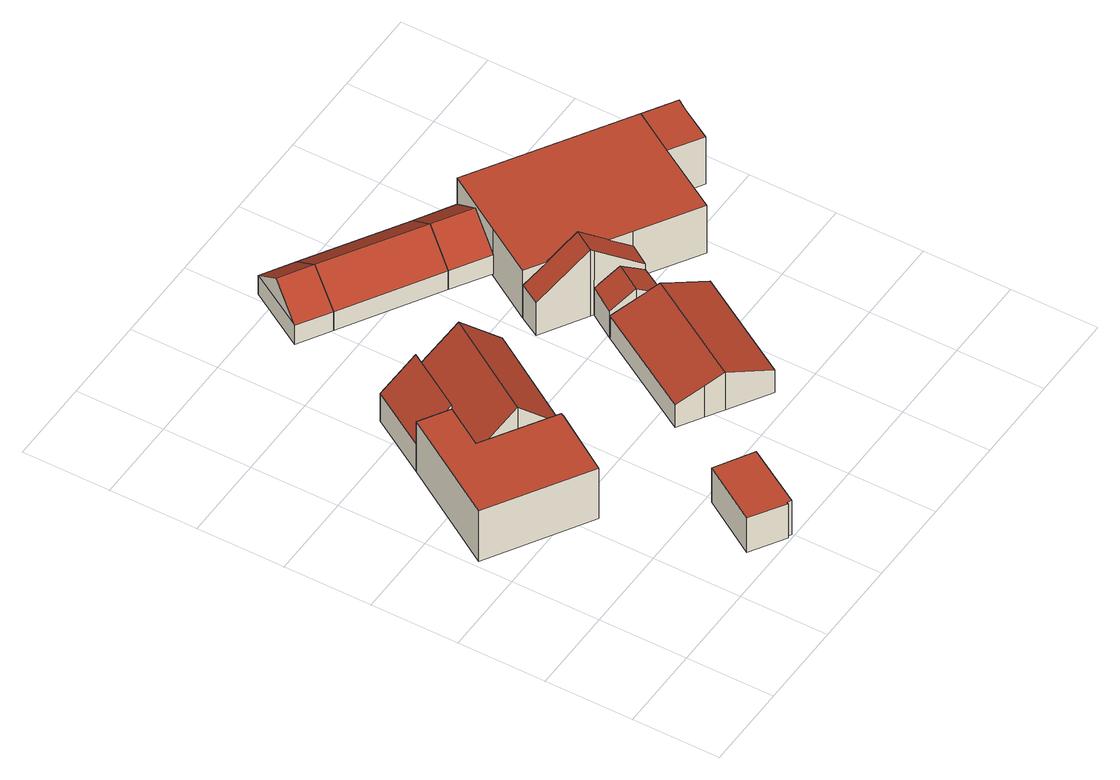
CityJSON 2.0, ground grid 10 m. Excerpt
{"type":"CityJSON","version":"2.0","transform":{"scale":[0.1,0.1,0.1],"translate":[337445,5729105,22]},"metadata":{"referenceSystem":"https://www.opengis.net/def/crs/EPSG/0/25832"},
"CityObjects":{
"building1":{"type":"Building","attributes":{"Geometrietyp2DReferenz":"3000","Gemeindeschluessel":"05170048","function":"31001_1010","roofType":"1000","measuredHeight":6.92},"address":[{"country":"Germany","locality":"Wesel","thoroughfareNumber":"44","thoroughfareName":"Molkereiweg"}],"geometry":[{"type":"Solid","lod":"2","boundaries":[[[[0,1,2,3]],[[4,5,1,0]],[[6,7,5,4]],[[8,9,7,6]],[[10,11,9,8]],[[12,13,11,10]],[[3,2,13,12]],[[10,8,6,4,0,3,12]],[[1,5,7,9,11,13,2]]]],"semantics":{"surfaces":[{"type":"WallSurface"},{"type":"RoofSurface"},{"type":"GroundSurface"}],"values":[[0,0,0,0,0,0,0,1,2]]}}]},
"building2":{"type":"Building","attributes":{"Geometrietyp2DReferenz":"3000","Gemeindeschluessel":"05170048","function":"31001_2720","roofType":"1000","measuredHeight":4.73},"address":[{"country":"Germany","locality":"Wesel","thoroughfareNumber":"44","thoroughfareName":"Molkereiweg"}],"geometry":[{"type":"Solid","lod":"2","boundaries":[[[[14,15,16,17]],[[18,19,15,14]],[[20,21,19,18]],[[22,23,21,20]],[[24,25,23,22]],[[17,16,25,24]],[[22,20,18,14,17,24]],[[15,19,21,23,25,16]]]],"semantics":{"surfaces":[{"type":"WallSurface"},{"type":"RoofSurface"},{"type":"GroundSurface"}],"values":[[0,0,0,0,0,0,1,2]]}}]},
"building3":{"type":"Building","attributes":{"Gemeindeschluessel":"05170048","Geometrietyp2DReferenz":"3000","function":"31001_1010"},"address":[{"country":"Germany","locality":"Wesel","thoroughfareNumber":"44","thoroughfareName":"Molkereiweg"}],"children":["building3-1","building3-2"]},
"building3-1":{"type":"BuildingPart","attributes":{"roofType":"3100","measuredHeight":9.84},"parents":["building3"],"geometry":[{"type":"Solid","lod":"2","boundaries":[[[[26,1,27,28]],[[29,2,1,26]],[[30,31,32,33]],[[34,35,31,30]],[[36,37,35,34]],[[38,5,37,36]],[[28,27,5,38]],[[33,29,26,28,30]],[[38,36,34,30,28]],[[1,2,32,31,35,37,5,27]],[[29,33,32,2]]]],"semantics":{"surfaces":[{"type":"WallSurface"},{"type":"RoofSurface"},{"type":"GroundSurface"},{"type":"ClosureSurface"}],"values":[[0,0,0,0,0,0,0,1,1,2,3]]}}]},
"building3-2":{"type":"BuildingPart","attributes":{"roofType":"2100","measuredHeight":7.41},"parents":["building3"],"geometry":[{"type":"MultiSurface","lod":"2","boundaries":[[[39,40,13,41]],[[42,32,40,39]],[[41,13,2,43]],[[42,39,41,43]],[[40,32,2,13]],[[42,43,29,33]],[[2,32,33,29]]],"semantics":{"surfaces":[{"type":"WallSurface"},{"type":"RoofSurface"},{"type":"GroundSurface"},{"type":"ClosureSurface"}],"values":[0,0,0,1,2,0,3]}}]},
"building4":{"type":"Building","attributes":{"Geometrietyp2DReferenz":"3000","Gemeindeschluessel":"05170048","function":"31001_2720","roofType":"3100","measuredHeight":5.63},"address":[{"country":"Germany","locality":"Wesel","thoroughfareNumber":"44","thoroughfareName":"Molkereiweg"}],"geometry":[{"type":"Solid","lod":"2","boundaries":[[[[44,45,46,47]],[[48,49,45,44]],[[50,51,49,48]],[[47,46,51,50]],[[44,52,48]],[[50,53,47]],[[47,53,52,44]],[[48,52,53,50]],[[45,49,51,46]]]],"semantics":{"surfaces":[{"type":"WallSurface"},{"type":"RoofSurface"},{"type":"GroundSurface"}],"values":[[0,0,0,0,0,0,1,1,2]]}}]},
"building5":{"type":"Building","attributes":{"Geometrietyp2DReferenz":"3000","Gemeindeschluessel":"05170048","function":"31001_2720","roofType":"3100","measuredHeight":5.57},"address":[{"country":"Germany","locality":"Wesel","thoroughfareNumber":"44","thoroughfareName":"Molkereiweg"}],"geometry":[{"type":"Solid","lod":"2","boundaries":[[[[54,55,45,44]],[[56,57,55,54]],[[48,49,57,56]],[[44,45,49,48]],[[54,58,56]],[[48,52,44]],[[44,52,58,54]],[[56,58,52,48]],[[55,57,49,45]]]],"semantics":{"surfaces":[{"type":"WallSurface"},{"type":"RoofSurface"},{"type":"GroundSurface"}],"values":[[0,0,0,0,0,0,1,1,2]]}}]},
"building6":{"type":"Building","attributes":{"Geometrietyp2DReferenz":"3000","Gemeindeschluessel":"05170048","function":"31001_2720","roofType":"3100","measuredHeight":5.56},"address":[{"country":"Germany","locality":"Wesel","thoroughfareNumber":"44","thoroughfareName":"Molkereiweg"}],"geometry":[{"type":"Solid","lod":"2","boundaries":[[[[59,60,55,54]],[[61,62,60,59]],[[56,57,62,61]],[[54,55,57,56]],[[59,63,61]],[[56,58,54]],[[54,58,63,59]],[[61,63,58,56]],[[60,62,57,55]]]],"semantics":{"surfaces":[{"type":"WallSurface"},{"type":"RoofSurface"},{"type":"GroundSurface"}],"values":[[0,0,0,0,0,0,1,1,2]]}}]},
"building7":{"type":"Building","attributes":{"Gemeindeschluessel":"05170048","Geometrietyp2DReferenz":"3000","function":"31001_2720"},"address":[{"country":"Germany","locality":"Wesel","thoroughfareNumber":"44","thoroughfareName":"Molkereiweg"}],"children":["building7-1","building7-2","building7-3","building7-4","building7-5"]},
"building7-1":{"type":"BuildingPart","attributes":{"roofType":"9999","measuredHeight":6.53},"parents":["building7"],"geometry":[{"type":"MultiSurface","lod":"2","boundaries":[[[64,65,66,67,68,69,70]],[[68,71,72,69]],[[67,73,71,68]],[[66,74,73,67]],[[64,75,76,65]],[[70,77,75,64]],[[70,78,79]],[[80,69,81]],[[65,76,74,66]],[[82,80,81,72,83]],[[79,78,82,83,77]],[[71,73,74,76,75,77,72]]],"semantics":{"surfaces":[{"type":"RoofSurface"},{"type":"WallSurface"},{"type":"GroundSurface"}],"values":[0,1,1,1,1,1,1,1,1,1,1,2]}}]},
"building7-2":{"type":"BuildingPart","attributes":{"roofType":"3100","measuredHeight":5.5},"parents":["building7"],"geometry":[{"type":"MultiSurface","lod":"2","boundaries":[[[84,85,86,87]],[[88,89,90,91]],[[84,87,92,93]],[[88,91,93,92]],[[86,85,94,90,89,95]],[[92,87,96,97]],[[97,96,86,95]],[[84,93,94,85]],[[93,91,90,94]],[[92,97,98]],[[99,100,98,97,95]],[[100,99,89,88]]],"semantics":{"surfaces":[{"type":"WallSurface"},{"type":"RoofSurface"},{"type":"GroundSurface"},{"type":"ClosureSurface"}],"values":[0,0,1,1,2,0,3,3,3,0,3,3]}}]},
"building7-3":{"type":"BuildingPart","attributes":{"roofType":"3100","measuredHeight":9.07},"parents":["building7"],"geometry":[{"type":"MultiSurface","lod":"2","boundaries":[[[101,102,85,103]],[[104,105,102,101]],[[81,72,105,104]],[[106,90,77,79]],[[103,106,79,107,101]],[[81,104,101,107]],[[85,102,105,72,83,77,90]],[[103,84,93,91,106]],[[85,94,93,84]],[[94,90,91,93]],[[107,82,80]],[[81,80,82,83,72]],[[107,78,82]],[[82,78,79,77,83]]],"semantics":{"surfaces":[{"type":"WallSurface"},{"type":"RoofSurface"},{"type":"GroundSurface"},{"type":"ClosureSurface"}],"values":[0,0,0,0,1,1,2,0,3,3,0,3,0,3]}}]},
"building7-4":{"type":"BuildingPart","attributes":{"roofType":"3100","measuredHeight":5.24},"parents":["building7"],"geometry":[{"type":"MultiSurface","lod":"2","boundaries":[[[108,109,110,111]],[[112,113,109,108]],[[96,86,113,112]],[[114,115,89,116]],[[117,118,115,114]],[[111,110,118,117]],[[96,112,108,111,119]],[[117,114,116,119,111]],[[109,113,86,99,89,115,118,110]],[[98,119,100]],[[96,97,95,86]],[[97,98,100,99,95]],[[119,116,88,100]],[[89,99,100,88]]],"semantics":{"surfaces":[{"type":"WallSurface"},{"type":"RoofSurface"},{"type":"GroundSurface"},{"type":"ClosureSurface"}],"values":[0,0,0,0,0,0,1,1,2,0,3,3,0,3]}}]},
"building7-5":{"type":"BuildingPart","attributes":{"roofType":"1000","measuredHeight":6.53},"parents":["building7"],"geometry":[{"type":"Solid","lod":"2","boundaries":[[[[65,76,120,121]],[[122,123,74,66]],[[124,125,123,122]],[[121,120,125,124]],[[122,66,65,121,124]],[[76,74,123,125,120]],[[66,74,76,65]]]],"semantics":{"surfaces":[{"type":"WallSurface"},{"type":"RoofSurface"},{"type":"GroundSurface"},{"type":"ClosureSurface"}],"values":[[0,0,0,0,1,2,3]]}}]}
},
"vertices":[
[83,293,80],[83,293,11],[111,338,11],[111,338,80],[162,244,80],[162,244,11],[160,240,80],[160,240,11],[117,173,80],[117,173,11],[5,241,80],[5,241,11],[78,358,80],[78,358,11],
[239,68,55],[239,68,8],[197,93,8],[197,93,55],[200,3,55],[200,3,8],[195,5,55],[195,5,8],[194,3,55],[194,3,8],[156,27,55],[156,27,8],
[83,293,66],[122,269,11],[122,269,109],[111,338,66],[192,380,109],[192,380,11],[152,405,11],[152,405,66],[232,355,66],[232,355,11],[178,269,66],[178,269,11],[162,244,66],
[119,425,49],[119,425,11],[78,358,49],[152,405,85],[111,338,85],
[240,596,38],[240,596,12],[204,618,12],[204,618,38],[200,529,38],[200,529,12],[164,551,38],[164,551,12],[220,563,68],[184,585,68],
[348,530,38],[348,530,12],[307,464,38],[307,464,12],[327,497,68],
[390,505,38],[390,505,12],[349,438,38],[349,438,12],[369,471,68],
[486,278,74],[530,351,74],[560,400,74],[390,505,74],[349,438,74],[315,383,74],[418,320,74],[349,438,9],[315,383,9],[390,505,9],[560,400,9],[486,278,9],[530,351,9],[418,320,9],[395,334,74],[418,320,54],[338,369,74],[315,383,54],[367,352,74],[367,352,9],
[355,326,46],[355,326,9],[336,296,9],[336,296,46],[385,265,46],[385,265,9],[403,297,9],[403,297,46],[360,281,64],[379,311,64],[379,311,9],[360,281,9],[336,296,40],[360,281,51],[371,274,56],[382,267,9],[382,267,48],
[352,328,100],[352,328,9],[355,326,97],[301,359,54],[301,359,9],[403,297,54],[367,352,100],
[292,160,52],[292,160,9],[311,148,9],[311,148,61],[265,177,40],[265,177,9],[428,238,40],[428,238,9],[385,265,60],[357,120,40],[357,120,9],[382,267,61],
[566,329,9],[566,329,74],[596,378,74],[596,378,9],[588,366,74],[588,366,9]
]}
